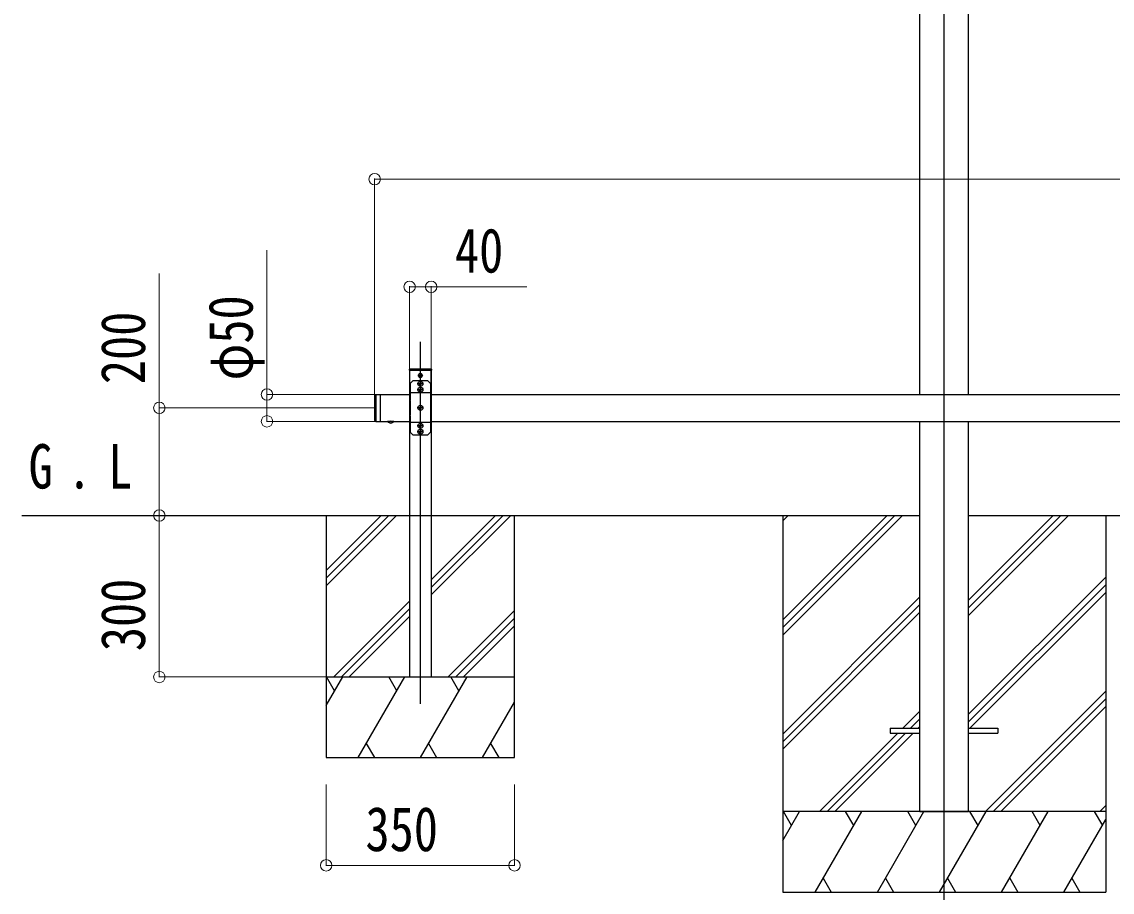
# Model space of a CAD drawing. Units: millimetres, scale not verified. Extents: x -10512 to 10512, y -7425 to 7425.
# Drawn here: x -3711 to -1686, y -4759 to -3141 of the extents above; entities that cross this region are included whole.
import ezdxf
from ezdxf.enums import TextEntityAlignment as Align

# ---------------------------------------------------------------- set-up
doc = ezdxf.new("R2010")
doc.units = ezdxf.units.MM
doc.header["$LTSCALE"] = 30
for name, color, linetype in [('0-2_USER1', 3, 'Continuous'), ('0-4_YKK_12', 2, 'Continuous'), ('0-5_YKK_13', 4, 'Continuous'), ('0-6_YKK_A1', 4, 'Continuous')]:
    doc.layers.add(name, color=color, linetype=linetype)
doc.layers.add('0-7_YKK_D', color=6, linetype='Continuous', lineweight=18)
doc.styles.add('ＭＳ ゴシック', font='')
doc.styles.get('ＭＳ ゴシック').set_extended_font_data('MS Gothic')

msp = doc.modelspace()

# ---------------------------------------------------------------- linework, layer by layer
at = {"layer": '0-4_YKK_12'}
for p, q in [((-1997.99, -4808.53), (-1997.99, -1751.39)), ((-2970.99, -4408.53), (-2970.99, -3736.03)), ((-2975.14, -3798.53), (-2966.84, -3798.53)), ((-2970.99, -3802.68), (-2970.99, -3794.38)), ((-2965.26, -3814.03), (-2976.73, -3814.03)), ((-2965.26, -3825.03), (-2976.73, -3825.03)), ((-2970.99, -3819.77), (-2970.99, -3808.3)), ((-2970.99, -3830.77), (-2970.99, -3819.3)), ((-2965.26, -3858.53), (-2976.73, -3858.53)), ((-2970.99, -3864.27), (-2970.99, -3852.8)), ((-2970.99, -3897.77), (-2970.99, -3886.3)), ((-2965.26, -3892.03), (-2976.73, -3892.03)), ((-2965.26, -3903.03), (-2976.73, -3903.03)), ((-2970.99, -3908.77), (-2970.99, -3897.3))]:
    msp.add_line(p, q, dxfattribs=at)
at = {"layer": '0-5_YKK_13'}
for p, q in [((-2991.49, -3788.53), (-2991.4, -3786.97)), ((-2990.4, -3786.03), (-2951.59, -3786.03)), ((-2990.5, -3788.53), (-2991.49, -3788.53)), ((-2990.5, -3788.53), (-2951.49, -3788.53)), ((-2973.04, -3798.18), (-2973.04, -3798.88)), ((-2973.04, -3798.18), (-2971.84, -3798.18)), ((-2973.04, -3798.88), (-2971.84, -3798.88)), ((-2971.34, -3796.48), (-2970.64, -3796.48)), ((-2971.34, -3796.48), (-2971.34, -3797.68)), ((-2971.34, -3799.38), (-2971.34, -3800.58)), ((-2971.34, -3800.58), (-2970.64, -3800.58)), ((-2970.64, -3796.48), (-2970.64, -3797.68)), ((-2970.64, -3799.38), (-2970.64, -3800.58)), ((-2970.14, -3798.18), (-2968.94, -3798.18)), ((-2970.14, -3798.88), (-2968.94, -3798.88)), ((-2968.94, -3798.18), (-2968.94, -3798.88)), ((-2984.99, -3808.53), (-2989.99, -3813.53)), ((-2989.99, -3813.53), (-2989.99, -3843.82)), ((-2971.71, -3808.53), (-2984.99, -3808.53)), ((-2973.37, -3813.44), (-2972.33, -3813.42)), ((-2973.37, -3814.63), (-2972.33, -3814.64)), ((-2973.37, -3824.44), (-2972.33, -3824.42)), ((-2973.37, -3825.63), (-2972.33, -3825.64)), ((-2972.33, -3813.42), (-2971.72, -3813.3)), ((-2972.33, -3814.64), (-2971.72, -3814.76)), ((-2972.33, -3824.42), (-2971.72, -3824.3)), ((-2972.33, -3825.64), (-2971.72, -3825.76)), ((-2971.61, -3812.69), (-2971.72, -3813.3)), ((-2971.61, -3815.37), (-2971.72, -3814.76)), ((-2971.61, -3823.69), (-2971.72, -3824.3)), ((-2971.61, -3826.37), (-2971.72, -3825.76)), ((-2971.59, -3811.66), (-2971.61, -3812.69)), ((-2971.59, -3816.41), (-2971.61, -3815.37)), ((-2971.59, -3822.66), (-2971.61, -3823.69)), ((-2971.59, -3827.41), (-2971.61, -3826.37)), ((-2970.4, -3811.66), (-2970.38, -3812.69)), ((-2970.4, -3816.41), (-2970.38, -3815.37)), ((-2970.4, -3822.66), (-2970.38, -3823.69)), ((-2970.4, -3827.41), (-2970.38, -3826.37)), ((-2970.38, -3812.69), (-2970.26, -3813.3)), ((-2970.38, -3815.37), (-2970.26, -3814.76)), ((-2970.38, -3823.69), (-2970.26, -3824.3)), ((-2970.38, -3826.37), (-2970.26, -3825.76)), ((-2956.99, -3808.53), (-2970.28, -3808.53)), ((-2969.66, -3813.42), (-2970.26, -3813.3)), ((-2969.66, -3814.64), (-2970.26, -3814.76)), ((-2969.66, -3824.42), (-2970.26, -3824.3)), ((-2969.66, -3825.64), (-2970.26, -3825.76)), ((-2968.62, -3813.44), (-2969.66, -3813.42)), ((-2968.62, -3814.63), (-2969.66, -3814.64)), ((-2968.62, -3824.44), (-2969.66, -3824.42)), ((-2968.62, -3825.63), (-2969.66, -3825.64)), ((-2956.99, -3808.53), (-2951.99, -3813.53)), ((-2951.99, -3813.53), (-2951.99, -3843.82)), ((-2951.99, -3830.93), (-2989.99, -3830.93)), ((-2989.99, -3845.25), (-2989.99, -3871.82)), ((-2951.99, -3845.25), (-2951.99, -3871.82)), ((-2973.37, -3857.94), (-2972.33, -3857.92)), ((-2973.37, -3859.13), (-2972.33, -3859.14)), ((-2972.33, -3857.92), (-2971.72, -3857.8)), ((-2972.33, -3859.14), (-2971.72, -3859.26)), ((-2971.61, -3857.19), (-2971.72, -3857.8)), ((-2971.61, -3859.87), (-2971.72, -3859.26)), ((-2971.59, -3856.16), (-2971.61, -3857.19)), ((-2971.59, -3860.91), (-2971.61, -3859.87)), ((-2970.4, -3856.16), (-2970.38, -3857.19)), ((-2970.4, -3860.91), (-2970.38, -3859.87)), ((-2970.38, -3857.19), (-2970.26, -3857.8)), ((-2970.38, -3859.87), (-2970.26, -3859.26)), ((-2969.66, -3857.92), (-2970.26, -3857.8)), ((-2969.66, -3859.14), (-2970.26, -3859.26)), ((-2968.62, -3857.94), (-2969.66, -3857.92)), ((-2968.62, -3859.13), (-2969.66, -3859.14)), ((-2989.99, -3873.25), (-2989.99, -3903.53)), ((-2951.99, -3886.13), (-2989.99, -3886.13)), ((-2951.99, -3873.25), (-2951.99, -3903.53)), ((-2984.99, -3908.53), (-2989.99, -3903.53)), ((-2984.99, -3908.53), (-2971.71, -3908.53)), ((-2973.37, -3891.44), (-2972.33, -3891.42)), ((-2973.37, -3892.63), (-2972.33, -3892.64)), ((-2973.37, -3902.44), (-2972.33, -3902.42)), ((-2973.37, -3903.63), (-2972.33, -3903.64)), ((-2972.33, -3891.42), (-2971.72, -3891.3)), ((-2972.33, -3892.64), (-2971.72, -3892.76)), ((-2972.33, -3902.42), (-2971.72, -3902.3)), ((-2972.33, -3903.64), (-2971.72, -3903.76)), ((-2971.61, -3890.69), (-2971.72, -3891.3)), ((-2971.61, -3893.37), (-2971.72, -3892.76)), ((-2971.61, -3901.69), (-2971.72, -3902.3)), ((-2971.61, -3904.37), (-2971.72, -3903.76)), ((-2971.59, -3889.66), (-2971.61, -3890.69)), ((-2971.59, -3894.41), (-2971.61, -3893.37)), ((-2971.59, -3900.66), (-2971.61, -3901.69)), ((-2971.59, -3905.41), (-2971.61, -3904.37)), ((-2970.4, -3889.66), (-2970.38, -3890.69)), ((-2970.4, -3894.41), (-2970.38, -3893.37)), ((-2970.4, -3900.66), (-2970.38, -3901.69)), ((-2970.4, -3905.41), (-2970.38, -3904.37)), ((-2970.38, -3890.69), (-2970.26, -3891.3)), ((-2970.38, -3893.37), (-2970.26, -3892.76)), ((-2970.38, -3901.69), (-2970.26, -3902.3)), ((-2970.38, -3904.37), (-2970.26, -3903.76)), ((-2970.28, -3908.53), (-2956.99, -3908.53)), ((-2969.66, -3891.42), (-2970.26, -3891.3)), ((-2969.66, -3892.64), (-2970.26, -3892.76)), ((-2969.66, -3902.42), (-2970.26, -3902.3)), ((-2969.66, -3903.64), (-2970.26, -3903.76)), ((-2968.62, -3891.44), (-2969.66, -3891.42)), ((-2968.62, -3892.63), (-2969.66, -3892.64)), ((-2968.62, -3902.44), (-2969.66, -3902.42)), ((-2968.62, -3903.63), (-2969.66, -3903.64)), ((-2956.99, -3908.53), (-2951.99, -3903.53))]:
    msp.add_line(p, q, dxfattribs=at)
msp.add_lwpolyline([(-2950.59, -3786.97), (-2950.49, -3788.53), (-2951.49, -3788.53)], dxfattribs=at)
for centre, radius in [((-2970.99, -3798.53), 3.75), ((-2970.99, -3814.03), 4.74), ((-2970.99, -3825.03), 4.74), ((-2970.99, -3858.53), 4.74), ((-2970.99, -3892.03), 4.74), ((-2970.99, -3903.03), 4.74)]:
    msp.add_circle(centre, radius, dxfattribs=at)
for centre, radius, start, end in [((-2990.4, -3787.03), 1, 90, 176.5), ((-2951.59, -3787.03), 1, 3.5, 90), ((-2971.84, -3797.68), 0.5, 270, 0), ((-2971.84, -3799.38), 0.5, 0, 90), ((-2970.14, -3797.68), 0.5, 180, 270), ((-2970.14, -3799.38), 0.5, 90, 180), ((-2970.99, -3814.03), 2.45, 165.9892, 194.0108), ((-2970.99, -3825.03), 2.45, 165.9892, 194.0108), ((-2970.99, -3807.83), 1, 224.427, 315.573), ((-2970.99, -3814.03), 2.45, 75.9892, 104.0108), ((-2970.99, -3814.03), 2.45, 255.9892, 284.0108), ((-2970.99, -3825.03), 2.45, 75.9892, 104.0108), ((-2970.99, -3825.03), 2.45, 255.9892, 284.0108), ((-2970.99, -3814.03), 2.45, 345.9892, 14.0108), ((-2970.99, -3825.03), 2.45, 345.9892, 14.0108), ((-2990.69, -3844.53), 1, 314.427, 45.573), ((-2951.29, -3844.53), 1, 134.427, 225.573), ((-2970.99, -3858.53), 2.45, 165.9892, 194.0108), ((-2970.99, -3858.53), 2.45, 75.9892, 104.0108), ((-2970.99, -3858.53), 2.45, 255.9892, 284.0108), ((-2970.99, -3858.53), 2.45, 345.9892, 14.0108), ((-2990.69, -3872.53), 1, 314.427, 45.573), ((-2951.29, -3872.53), 1, 134.427, 225.573), ((-2970.99, -3892.03), 2.45, 165.9892, 194.0108), ((-2970.99, -3903.03), 2.45, 165.9892, 194.0108), ((-2970.99, -3909.23), 1, 44.427, 135.573), ((-2970.99, -3892.03), 2.45, 75.9892, 104.0108), ((-2970.99, -3892.03), 2.45, 255.9892, 284.0108), ((-2970.99, -3903.03), 2.45, 75.9892, 104.0108), ((-2970.99, -3903.03), 2.45, 255.9892, 284.0108), ((-2970.99, -3892.03), 2.45, 345.9892, 14.0108), ((-2970.99, -3903.03), 2.45, 345.9892, 14.0108)]:
    msp.add_arc(centre, radius, start, end, dxfattribs=at)
at = {"layer": '0-6_YKK_A1'}
for p, q in [((-2043.19, -3833.7), (-2043.19, -2058.53)), ((-1952.79, -3833.7), (-1952.79, -2058.53)), ((-2991, -3788.53), (-2950.99, -3788.53)), ((-2991, -3788.53), (-2991, -4358.53)), ((-2951, -3813.87), (-2950.99, -3788.53)), ((-2950.99, -3788.53), (-2950.99, -4358.53)), ((-3055.99, -3835.7), (-3055.99, -3881.7)), ((-3053.99, -3833.7), (-3053.99, -3883.7)), ((-3045.99, -3833.7), (-3045.99, -3883.7)), ((-3045.99, -3833.7), (-2991, -3833.7)), ((-2950.99, -3833.7), (-1384, -3833.7)), ((-3055.99, -3881.7), (-3053.99, -3883.7)), ((-3053.99, -3883.7), (-3043.99, -3883.7)), ((-3045.99, -3883.7), (-2991, -3883.7)), ((-3020.09, -3883.7), (-3031.89, -3883.7)), ((-3031.89, -3883.7), (-3031.89, -3884.22)), ((-3020.09, -3883.7), (-3031.89, -3883.7)), ((-3031.89, -3883.7), (-3031.89, -3884.22)), ((-3020.09, -3884.22), (-3031.89, -3884.22)), ((-3020.09, -3884.22), (-3031.89, -3884.22)), ((-3023.49, -3883.7), (-3028.49, -3883.7)), ((-3023.49, -3883.7), (-3028.49, -3883.7)), ((-2950.99, -3883.7), (-1384, -3883.7)), ((-2043.19, -4608.53), (-2043.19, -3883.7)), ((-1952.79, -4608.53), (-1952.79, -3883.7)), ((-3711.38, -4058.53), (-2043.19, -4058.53)), ((-3145.99, -4058.53), (-3145.99, -4508.53)), ((-3145.99, -4160.88), (-3043.64, -4058.53)), ((-3145.99, -4175.02), (-3029.5, -4058.53)), ((-3145.99, -4189.16), (-3015.36, -4058.53)), ((-2950.99, -4206.3), (-2803.23, -4058.53)), ((-2950.99, -4192.15), (-2817.37, -4058.53)), ((-2950.99, -4178.01), (-2831.51, -4058.53)), ((-2795.99, -4508.53), (-2795.99, -4058.53)), ((-2297.85, -4058.53), (-2297.85, -4758.53)), ((-2297.85, -4252.71), (-2103.67, -4058.53)), ((-2297.85, -4266.85), (-2089.53, -4058.53)), ((-2297.85, -4280.99), (-2075.39, -4058.53)), ((-2297.85, -4068.86), (-2287.52, -4058.53)), ((-1952.79, -4058.53), (830.81, -4058.53)), ((-1952.65, -4244.16), (-1767.02, -4058.53)), ((-1952.65, -4230.02), (-1781.16, -4058.53)), ((-1952.65, -4215.88), (-1795.31, -4058.53)), ((-1697.85, -4058.53), (-1697.85, -4758.53)), ((-1952.65, -4428.01), (-1697.85, -4173.21)), ((-1952.65, -4442.15), (-1697.85, -4187.35)), ((-2297.85, -4464.84), (-2043.05, -4210.04)), ((-1950.39, -4454.03), (-1697.85, -4201.49)), ((-3131.52, -4358.53), (-2991, -4218.01)), ((-3117.37, -4358.53), (-2991, -4232.15)), ((-2297.85, -4478.98), (-2043.05, -4224.18)), ((-3103.23, -4358.53), (-2991, -4246.3)), ((-2919.38, -4358.53), (-2795.99, -4235.14)), ((-2905.24, -4358.53), (-2795.99, -4249.29)), ((-2297.85, -4493.12), (-2043.05, -4238.33)), ((-2891.1, -4358.53), (-2795.99, -4263.43)), ((-3145.99, -4411.65), (-3115.33, -4358.53)), ((-3145.99, -4358.53), (-2795.99, -4358.53)), ((-3130.33, -4384.51), (-3145.33, -4358.53)), ((-3086.46, -4508.53), (-2999.86, -4358.53)), ((-3014.86, -4384.51), (-3029.86, -4358.53)), ((-2990.99, -4358.53), (-2950.99, -4358.53)), ((-2970.99, -4508.53), (-2884.39, -4358.53)), ((-2899.39, -4384.51), (-2914.39, -4358.53)), ((-1921.04, -4608.53), (-1697.85, -4385.34)), ((-2855.52, -4508.53), (-2795.99, -4405.43)), ((-1906.9, -4608.53), (-1697.85, -4399.48)), ((-1892.76, -4608.53), (-1697.85, -4413.63)), ((-2074.91, -4454.03), (-2043.05, -4422.17)), ((-2098.05, -4454.03), (-2098.05, -4463.03)), ((-2098.05, -4454.03), (-2043.05, -4454.03)), ((-2060.77, -4454.03), (-2043.05, -4436.32)), ((-2046.63, -4454.03), (-2043.05, -4450.46)), ((-1953.05, -4454.03), (-1898.05, -4454.03)), ((-1898.05, -4454.03), (-1898.05, -4463.03)), ((-2229.41, -4608.53), (-2083.91, -4463.03)), ((-2215.27, -4608.53), (-2069.77, -4463.03)), ((-2201.13, -4608.53), (-2055.63, -4463.03)), ((-2098.05, -4463.03), (-2043.05, -4463.03)), ((-1953.05, -4463.03), (-1898.05, -4463.03)), ((-3071.46, -4482.55), (-3056.46, -4508.53)), ((-2955.99, -4482.55), (-2940.99, -4508.53)), ((-2840.52, -4482.55), (-2825.52, -4508.53)), ((-3145.99, -4508.53), (-2795.99, -4508.53)), ((-1708.91, -4608.53), (-1697.85, -4597.47)), ((-1697.85, -4608.53), (-2297.85, -4608.53)), ((-2297.85, -4662.83), (-2266.5, -4608.53)), ((-2281.5, -4634.51), (-2296.5, -4608.53)), ((-2237.64, -4758.53), (-2151.03, -4608.53)), ((-2166.03, -4634.51), (-2181.04, -4608.53)), ((-2122.17, -4758.53), (-2035.56, -4608.53)), ((-2050.56, -4634.51), (-2065.57, -4608.53)), ((-2043.19, -4608.53), (-1952.79, -4608.53)), ((-2006.7, -4758.53), (-1920.09, -4608.53)), ((-1935.09, -4634.51), (-1950.1, -4608.53)), ((-1891.23, -4758.53), (-1804.62, -4608.53)), ((-1819.62, -4634.51), (-1834.62, -4608.53)), ((-1719.15, -4608.53), (-1704.15, -4634.51)), ((-1775.76, -4758.53), (-1697.85, -4623.6)), ((-2222.64, -4732.55), (-2207.64, -4758.53)), ((-2107.17, -4732.55), (-2092.17, -4758.53)), ((-1991.7, -4732.55), (-1976.7, -4758.53)), ((-1876.23, -4732.55), (-1861.23, -4758.53)), ((-1760.76, -4732.55), (-1745.76, -4758.53)), ((-2297.85, -4758.53), (-1697.85, -4758.53))]:
    msp.add_line(p, q, dxfattribs=at)
for points in [[(-3055.99, -3835.7), (-3053.99, -3833.7), (-3043.99, -3833.7)], [(-3028.44, -3886.42), (-3027.14, -3883.76), (-3025.99, -3883.14)], [(-3028.44, -3886.42), (-3027.14, -3883.76), (-3025.99, -3883.14)], [(-3023.54, -3886.42), (-3024.84, -3883.76), (-3025.99, -3883.14)], [(-3023.54, -3886.42), (-3024.84, -3883.76), (-3025.99, -3883.14)]]:
    msp.add_lwpolyline(points, dxfattribs=at)
msp.add_arc((-3025.99, -3878.79), 8.02, 222.61678, 317.38322, dxfattribs=at)
msp.add_arc((-3025.99, -3878.79), 8.02, 222.61678, 317.38322, dxfattribs=at)
at = {"layer": '0-7_YKK_D'}
for p, q in [((-3055.99, -3834.7), (-3055.99, -3432.7)), ((-3055.99, -3433.7), (1934, -3433.7)), ((-2991, -3807.7), (-2991, -3632.7)), ((-2950.99, -3807.7), (-2950.99, -3632.7)), ((-3054.99, -3833.7), (-3256.99, -3833.7)), ((-3056.99, -3858.7), (-3456.99, -3858.7)), ((-3054.99, -3883.7), (-3256.99, -3883.7)), ((-3146.99, -4058.7), (-3456.99, -4058.7)), ((-3146.99, -4058.7), (-3456.99, -4058.7)), ((-3455.99, -4058.7), (-3455.99, -4358.71)), ((-3146.99, -4358.71), (-3456.99, -4358.71)), ((-3145.99, -4558.71), (-3145.99, -4709.71)), ((-2795.99, -4558.71), (-2795.99, -4709.71)), ((-3145.99, -4708.71), (-2795.99, -4708.71))]:
    msp.add_line(p, q, dxfattribs=at)
for points in [[(-3255.99, -3883.7), (-3255.99, -3833.7), (-3255.99, -3565.87)], [(-3455.99, -4058.7), (-3455.99, -3858.7), (-3455.99, -3608.87)], [(-2991, -3633.7), (-2950.99, -3633.7), (-2773.16, -3633.7)]]:
    msp.add_lwpolyline(points, dxfattribs=at)
for centre in [(-3055.99, -3433.7), (-2991, -3633.7), (-2950.99, -3633.7), (-3255.99, -3833.7), (-3455.99, -3858.7), (-3255.99, -3883.7), (-3455.99, -4058.7), (-3455.99, -4058.7), (-3455.99, -4358.71), (-3145.99, -4708.71), (-2795.99, -4708.71)]:
    msp.add_circle(centre, 10.62, dxfattribs=at)

# ---------------------------------------------------------------- texts
at = {"layer": '0-2_USER1', "style": 'ＭＳ ゴシック', "width": 0.8}
for s, p in [('G', (-3698.79, -4033.22)), ('L', (-3551.03, -4033.22)), ('.', (-3626.79, -4033.22))]:
    msp.add_text(s, height=82.48, dxfattribs=at).set_placement(p, align=Align.BOTTOM_LEFT)
at = {"layer": '0-7_YKK_D', "style": 'ＭＳ ゴシック', "width": 0.8}
for s, p in [('40', (-2906.83, -3632.04)), ('350', (-3072.99, -4707.04))]:
    msp.add_text(s, height=82.48, dxfattribs=at).set_placement(p, align=Align.BOTTOM_LEFT)
for s, p in [('φ50', (-3257.66, -3807.54)), ('200', (-3457.66, -3814.54)), ('300', (-3457.66, -4310.7))]:
    msp.add_text(s, height=82.48, rotation=90, dxfattribs=at).set_placement(p, align=Align.BOTTOM_LEFT)

doc.saveas('drawing.dxf')
